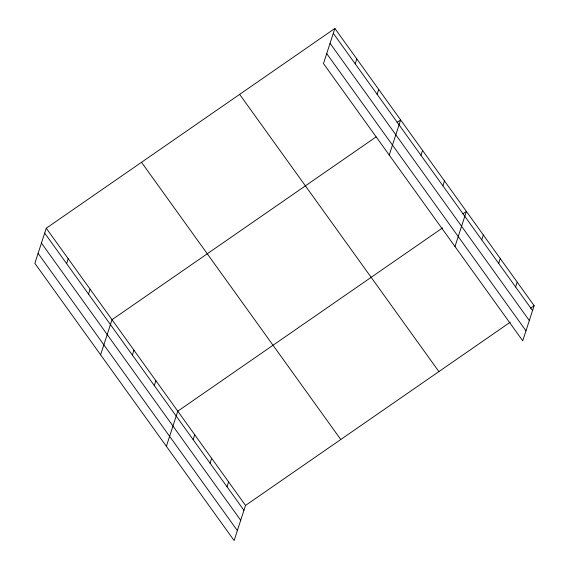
<?xml version="1.0" encoding="UTF-8"?>
<svg xmlns="http://www.w3.org/2000/svg" width="569" height="569" viewBox="0 0 569 569"><rect width="100%" height="100%" fill="white"/><g stroke="black" fill="none" stroke-linecap="round" stroke-linejoin="round"><path stroke-width="0.85" d="M334.885 28.45L323.469 63.564L522.733 340.788L534.142 305.667L334.885 28.45L46.267 228.212L34.858 263.333L234.115 540.55L245.531 505.436L510.336 322.146M66.601 263.589L68.188 258.71M88.515 294.088L90.108 289.201M100.613 354.814L112.022 319.7L376.109 136.909M132.357 355.077L133.943 350.191M154.277 385.569L155.863 380.682M166.368 446.295L177.777 411.181L442.582 227.892M193.133 439.624L194.719 434.744M210.068 463.187L211.654 458.308M355.212 63.828L356.799 58.941M227.003 486.751L228.589 481.872M377.133 94.319L378.719 89.44M389.224 155.053L400.64 119.931L397.027 122.427M420.968 155.309L422.554 150.422M442.888 185.807L444.474 180.921M454.987 246.533L466.395 211.412L462.789 213.908M481.744 239.862L483.33 234.976M498.679 263.426L500.272 258.539M515.621 286.989L517.207 282.103M530.536 308.163L534.142 305.667M333.292 33.336L532.556 310.553M330.056 43.308L529.312 320.532M326.713 53.593L525.976 330.809M239.641 94.376L438.898 371.593M141.51 162.293L340.774 439.51M46.267 228.212L245.531 505.436M44.681 233.098L243.945 510.315M41.437 243.077L240.701 520.294M38.102 253.354L237.358 530.571"/></g></svg>
